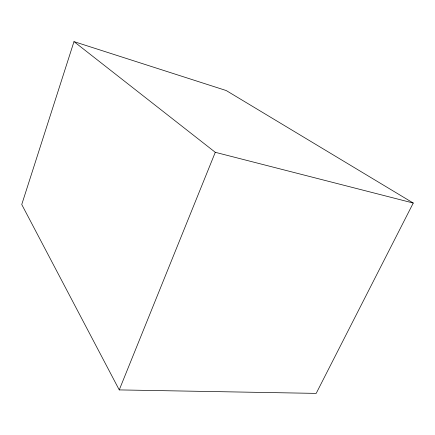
<?xml version="1.0" encoding="UTF-8"?>
<svg xmlns="http://www.w3.org/2000/svg" width="435" height="435" viewBox="0 0 435 435"><rect width="100%" height="100%" fill="white"/><g stroke="black" fill="none" stroke-linecap="round" stroke-linejoin="round"><path stroke-width="0.65" d="M73.988 41.613L21.75 204.504L119.25 389.907L316.185 393.387L413.25 203.042L226.227 90.54L73.988 41.613L215.281 152.304L413.25 203.042M119.25 389.907L215.281 152.304"/></g></svg>
